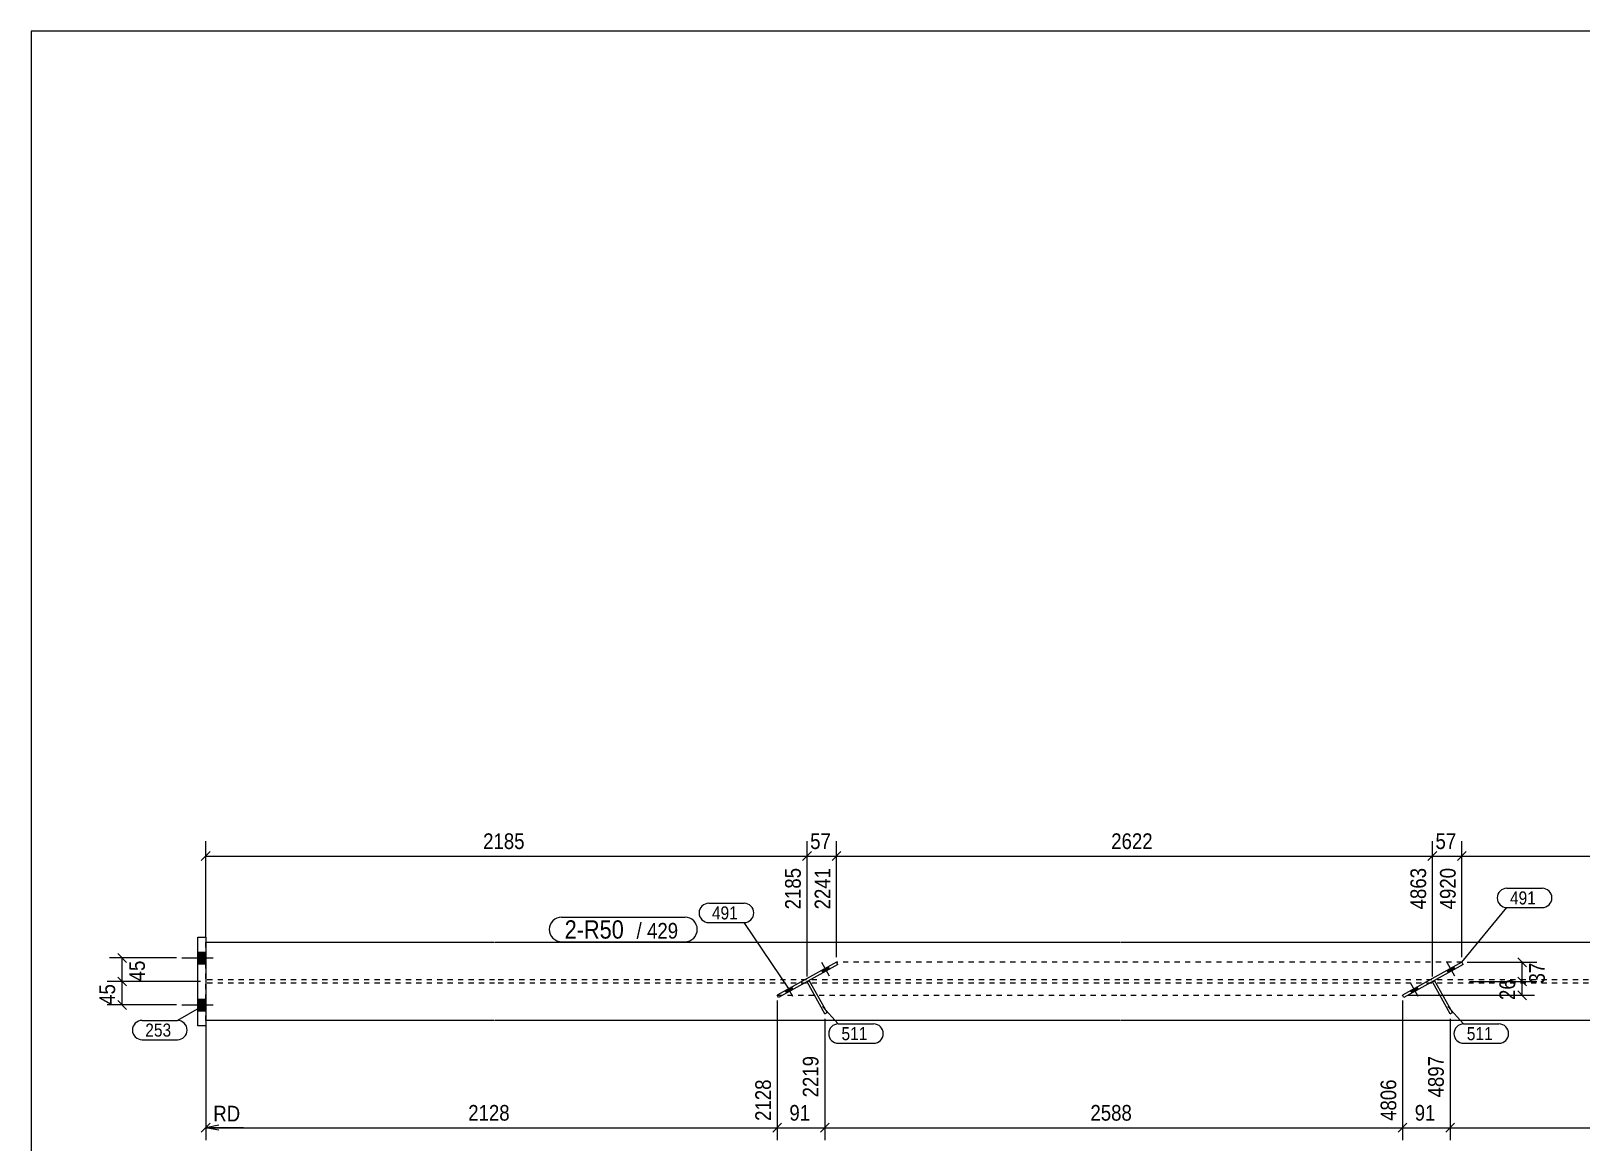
# Model space of a CAD drawing. Header units: millimetres. Extents: x 2 to 579, y 1 to 405.
# Drawn here: x 5 to 301.9, y 192.1 to 405 of the extents above; entities that cross this region are included whole.
import ezdxf

# ---------------------------------------------------------------- set-up
doc = ezdxf.new("R2010")
doc.units = ezdxf.units.MM
doc.linetypes.add('XKITLINE00', pattern=[0])
doc.linetypes.add('XKITLINE01', pattern=[4, 1, -1, 1, -1])
for name, color, linetype, lineweight in [('Bolt', 3, 'Continuous', 0), ('Dimensions', 7, 'Continuous', 0), ('DrawingSheet', 5, 'Continuous', 0), ('GraphicObject', 6, 'Continuous', 0), ('Part', 2, 'Continuous', 0), ('PartMark', 7, 'Continuous', 0)]:
    doc.layers.add(name, color=color, linetype=linetype, lineweight=lineweight)
doc.styles.add('ARIAL', font='ARIAL.TTF')

# ---------------------------------------------------------------- blocks, each defined once
blk = doc.blocks.new('*A13')
at = {"layer": 'Bolt'}
for points in [[(38.45, 226.45), (36.95, 226.45), (36.95, 228.65), (38.45, 228.65)], [(38.45, 226.45), (36.95, 226.45), (36.95, 228.65), (38.45, 228.65)], [(38.45, 226.45), (36.95, 226.45), (36.95, 228.65), (38.45, 228.65)], [(38.45, 217.45), (36.95, 217.45), (36.95, 219.65), (38.45, 219.65)], [(38.45, 217.45), (36.95, 217.45), (36.95, 219.65), (38.45, 219.65)], [(38.45, 217.45), (36.95, 217.45), (36.95, 219.65), (38.45, 219.65)]]:
    blk.add_hatch(color=3, dxfattribs=at).paths.add_polyline_path(points, flags=17)
at = {"layer": 'Bolt', "color": 3, "linetype": 'XKITLINE00', "lineweight": 0}
for p, q in [((36.95, 228.65), (38.45, 228.65)), ((36.95, 228.65), (38.45, 228.65)), ((36.95, 228.65), (38.45, 228.65)), ((33.85, 227.55), (39.85, 227.55)), ((33.85, 227.55), (39.85, 227.55)), ((33.85, 227.55), (39.85, 227.55)), ((36.95, 226.45), (38.45, 226.45)), ((36.95, 226.45), (38.45, 226.45)), ((36.95, 226.45), (38.45, 226.45)), ((33.85, 218.55), (39.85, 218.55)), ((33.85, 218.55), (39.85, 218.55)), ((33.85, 218.55), (39.85, 218.55)), ((36.95, 219.65), (38.45, 219.65)), ((36.95, 219.65), (38.45, 219.65)), ((36.95, 219.65), (38.45, 219.65)), ((36.95, 217.45), (38.45, 217.45)), ((36.95, 217.45), (38.45, 217.45)), ((36.95, 217.45), (38.45, 217.45))]:
    blk.add_line(p, q, dxfattribs=at)
blk = doc.blocks.new('*A14')
at = {"layer": 'Bolt'}
for points in [[(276.37, 224.72), (276.13, 225.16), (277.35, 225.84), (277.59, 225.4)], [(276.37, 224.72), (276.13, 225.16), (277.35, 225.84), (277.59, 225.4)], [(269.38, 220.84), (269.13, 221.28), (270.36, 221.96), (270.6, 221.52)], [(269.38, 220.84), (269.13, 221.28), (270.36, 221.96), (270.6, 221.52)]]:
    blk.add_hatch(color=3, dxfattribs=at).paths.add_polyline_path(points, flags=17)
at = {"layer": 'Bolt', "color": 3, "linetype": 'XKITLINE00', "lineweight": 0}
for p, q in [((277.55, 224.05), (276.09, 226.67)), ((277.55, 224.05), (276.09, 226.67)), ((277.59, 225.4), (277.35, 225.84)), ((277.59, 225.4), (277.35, 225.84)), ((270.55, 220.17), (269.09, 222.79)), ((270.55, 220.17), (269.09, 222.79)), ((276.37, 224.72), (276.13, 225.16)), ((276.37, 224.72), (276.13, 225.16)), ((269.38, 220.84), (269.13, 221.28)), ((269.38, 220.84), (269.13, 221.28)), ((270.6, 221.52), (270.36, 221.96)), ((270.6, 221.52), (270.36, 221.96))]:
    blk.add_line(p, q, dxfattribs=at)
blk = doc.blocks.new('*A15')
at = {"layer": 'Bolt'}
for points in [[(156.66, 224.72), (156.42, 225.16), (157.64, 225.84), (157.89, 225.4)], [(156.66, 224.72), (156.42, 225.16), (157.64, 225.84), (157.89, 225.4)], [(149.67, 220.84), (149.42, 221.28), (150.65, 221.96), (150.89, 221.52)], [(149.67, 220.84), (149.42, 221.28), (150.65, 221.96), (150.89, 221.52)]]:
    blk.add_hatch(color=3, dxfattribs=at).paths.add_polyline_path(points, flags=17)
at = {"layer": 'Bolt', "color": 3, "linetype": 'XKITLINE00', "lineweight": 0}
for p, q in [((157.84, 224.05), (156.38, 226.67)), ((157.84, 224.05), (156.38, 226.67)), ((157.89, 225.4), (157.64, 225.84)), ((157.89, 225.4), (157.64, 225.84)), ((150.84, 220.17), (149.39, 222.79)), ((150.84, 220.17), (149.39, 222.79)), ((156.66, 224.72), (156.42, 225.16)), ((156.66, 224.72), (156.42, 225.16)), ((149.67, 220.84), (149.42, 221.28)), ((149.67, 220.84), (149.42, 221.28)), ((150.89, 221.52), (150.65, 221.96)), ((150.89, 221.52), (150.65, 221.96))]:
    blk.add_line(p, q, dxfattribs=at)
blk = doc.blocks.new('*A16')
at = {"layer": 'Part', "color": 2, "linetype": 'XKITLINE00', "lineweight": 0}
for p, q in [((38.45, 230.55), (93.75, 230.55)), ((93.85, 230.55), (213.46, 230.55)), ((213.56, 230.55), (333.17, 230.55)), ((93.75, 215.55), (38.45, 215.55)), ((213.46, 215.55), (93.85, 215.55)), ((333.17, 215.55), (213.56, 215.55))]:
    blk.add_line(p, q, dxfattribs=at)
at = {"layer": 'Part', "color": 7, "linetype": 'XKITLINE01', "lineweight": 0}
for p, q in [((38.45, 215.55), (38.45, 230.55)), ((93.75, 223.38), (38.45, 223.38)), ((93.75, 222.73), (38.45, 222.73)), ((213.46, 223.38), (93.85, 223.38)), ((213.46, 222.73), (93.85, 222.73)), ((333.17, 223.38), (213.56, 223.38)), ((333.17, 222.73), (213.56, 222.73))]:
    blk.add_line(p, q, dxfattribs=at)
blk = doc.blocks.new('*A18')
at = {"layer": 'Part', "color": 2, "linetype": 'XKITLINE00', "lineweight": 0}
for p, q in [((36.95, 231.55), (38.45, 231.55)), ((36.95, 214.55), (36.95, 231.55)), ((38.45, 231.55), (38.45, 214.55)), ((38.45, 214.55), (36.95, 214.55))]:
    blk.add_line(p, q, dxfattribs=at)
blk = doc.blocks.new('*A19')
at = {"layer": 'Part', "color": 2, "linetype": 'XKITLINE00', "lineweight": 0}
for p, q in [((278.93, 226.71), (267.56, 220.4)), ((279.17, 226.28), (267.8, 219.97)), ((279.17, 226.28), (278.93, 226.71)), ((267.8, 219.97), (267.56, 220.4))]:
    blk.add_line(p, q, dxfattribs=at)
blk = doc.blocks.new('*A20')
at = {"layer": 'Part', "color": 7, "linetype": 'XKITLINE01', "lineweight": 0}
blk.add_line((273.27, 223), (273.7, 223.24), dxfattribs=at)
at = {"layer": 'Part', "color": 2, "linetype": 'XKITLINE00', "lineweight": 0}
for p, q in [((276.66, 216.88), (273.27, 223)), ((277.1, 217.12), (273.7, 223.24)), ((276.66, 216.88), (277.1, 217.12))]:
    blk.add_line(p, q, dxfattribs=at)
blk = doc.blocks.new('*A21')
at = {"layer": 'Part', "color": 2, "linetype": 'XKITLINE00', "lineweight": 0}
for p, q in [((159.22, 226.71), (147.85, 220.4)), ((159.46, 226.28), (148.09, 219.97)), ((159.46, 226.28), (159.22, 226.71)), ((148.09, 219.97), (147.85, 220.4))]:
    blk.add_line(p, q, dxfattribs=at)
blk = doc.blocks.new('*A22')
at = {"layer": 'Part', "color": 7, "linetype": 'XKITLINE01', "lineweight": 0}
blk.add_line((153.56, 223), (153.99, 223.24), dxfattribs=at)
at = {"layer": 'Part', "color": 2, "linetype": 'XKITLINE00', "lineweight": 0}
for p, q in [((156.95, 216.88), (153.56, 223)), ((157.39, 217.12), (153.99, 223.24)), ((156.95, 216.88), (157.39, 217.12))]:
    blk.add_line(p, q, dxfattribs=at)
blk = doc.blocks.new('*A23')
at = {"layer": 'GraphicObject', "color": 1, "linetype": 'XKITLINE01', "lineweight": 0}
for p, q in [((213.46, 226.71), (159.22, 226.71)), ((278.93, 226.71), (213.56, 226.71))]:
    blk.add_line(p, q, dxfattribs=at)
blk = doc.blocks.new('*A24')
at = {"layer": 'GraphicObject', "color": 1, "linetype": 'XKITLINE01', "lineweight": 0}
for p, q in [((147.85, 220.4), (213.46, 220.4)), ((213.56, 220.4), (267.56, 220.4))]:
    blk.add_line(p, q, dxfattribs=at)
blk = doc.blocks.new('*A25')
at = {"layer": 'DrawingSheet', "color": 5, "linetype": 'XKITLINE00', "lineweight": 0}
for p, q in [((579, 405), (5, 405)), ((5, 405), (5, 5))]:
    blk.add_line(p, q, dxfattribs=at)
blk = doc.blocks.new('*A57')
at = {"layer": 'Dimensions', "color": 7, "linetype": 'XKITLINE00', "lineweight": 0}
for p, q in [((280.4, 223.05), (292.85, 223.05)), ((289.6, 223.9), (291.3, 222.2)), ((290.45, 220.4), (290.45, 223.05)), ((268.56, 220.4), (292.85, 220.4)), ((289.6, 221.25), (291.3, 219.56))]:
    blk.add_line(p, q, dxfattribs=at)
at = {"layer": 'Dimensions', "color": 3}
for p in [(290.45, 223.05), (290.45, 220.4)]:
    blk.add_point(p, dxfattribs=at)
at = {"layer": 'Dimensions', "color": 3, "style": 'ARIAL', "width": 0.85}
blk.add_text('26', height=3, rotation=90.0002, dxfattribs=at).set_placement((289.1, 219.5))
blk = doc.blocks.new('*A58')
at = {"layer": 'Dimensions', "color": 7, "linetype": 'XKITLINE00', "lineweight": 0}
for p, q in [((279.93, 226.71), (293.3, 226.71)), ((289.6, 227.56), (291.3, 225.86)), ((290.45, 223.05), (290.45, 226.71)), ((280.4, 223.05), (293.3, 223.05)), ((289.6, 223.9), (291.3, 222.2))]:
    blk.add_line(p, q, dxfattribs=at)
at = {"layer": 'Dimensions', "color": 3}
for p in [(290.45, 226.71), (290.45, 223.05)]:
    blk.add_point(p, dxfattribs=at)
at = {"layer": 'Dimensions', "color": 3, "style": 'ARIAL', "width": 0.85}
blk.add_text('37', height=3, rotation=90.0002, dxfattribs=at).set_placement((294.8, 222.66))
blk = doc.blocks.new('*A59')
at = {"layer": 'Dimensions', "color": 7, "linetype": 'XKITLINE00', "lineweight": 0}
for p, q in [((38.45, 231.55), (38.45, 249.9)), ((153.56, 224), (153.56, 249.9)), ((39.3, 247.9), (37.6, 246.2)), ((38.45, 247.05), (153.56, 247.05)), ((154.41, 247.9), (152.71, 246.2))]:
    blk.add_line(p, q, dxfattribs=at)
at = {"layer": 'Dimensions', "color": 3}
for p in [(38.45, 247.05), (153.56, 247.05)]:
    blk.add_point(p, dxfattribs=at)
at = {"layer": 'Dimensions', "color": 3, "style": 'ARIAL', "width": 0.85}
blk.add_text('2185', height=3, dxfattribs=at).set_placement((91.55, 248.4))
blk.add_text('2185', height=3, rotation=90.0002, dxfattribs=at).set_placement((152.36, 236.85))
blk = doc.blocks.new('*A60')
at = {"layer": 'Dimensions', "color": 7, "linetype": 'XKITLINE00', "lineweight": 0}
for p, q in [((153.56, 224), (153.56, 249.9)), ((159.22, 227.71), (159.22, 249.9)), ((154.41, 247.9), (152.71, 246.2)), ((153.56, 247.05), (159.22, 247.05)), ((160.06, 247.9), (158.37, 246.2))]:
    blk.add_line(p, q, dxfattribs=at)
at = {"layer": 'Dimensions', "color": 3}
for p in [(153.56, 247.05), (159.22, 247.05)]:
    blk.add_point(p, dxfattribs=at)
at = {"layer": 'Dimensions', "color": 3, "style": 'ARIAL', "width": 0.85}
blk.add_text('57', height=3, dxfattribs=at).set_placement((154.16, 248.4))
blk.add_text('2241', height=3, rotation=90.0002, dxfattribs=at).set_placement((158.02, 236.85))
blk = doc.blocks.new('*A61')
at = {"layer": 'Dimensions', "color": 7, "linetype": 'XKITLINE00', "lineweight": 0}
for p, q in [((159.22, 227.71), (159.22, 249.9)), ((273.27, 224), (273.27, 249.9)), ((160.06, 247.9), (158.37, 246.2)), ((159.22, 247.05), (273.27, 247.05)), ((274.11, 247.9), (272.42, 246.2))]:
    blk.add_line(p, q, dxfattribs=at)
at = {"layer": 'Dimensions', "color": 3}
for p in [(159.22, 247.05), (273.27, 247.05)]:
    blk.add_point(p, dxfattribs=at)
at = {"layer": 'Dimensions', "color": 3, "style": 'ARIAL', "width": 0.85}
blk.add_text('2622', height=3, dxfattribs=at).set_placement((211.79, 248.4))
blk.add_text('4863', height=3, rotation=90.0002, dxfattribs=at).set_placement((272.07, 236.85))
blk = doc.blocks.new('*A62')
at = {"layer": 'Dimensions', "color": 7, "linetype": 'XKITLINE00', "lineweight": 0}
for p, q in [((273.27, 224), (273.27, 249.9)), ((278.93, 227.71), (278.93, 249.9)), ((274.11, 247.9), (272.42, 246.2)), ((273.27, 247.05), (278.93, 247.05)), ((279.77, 247.9), (278.08, 246.2))]:
    blk.add_line(p, q, dxfattribs=at)
at = {"layer": 'Dimensions', "color": 3}
for p in [(273.27, 247.05), (278.93, 247.05)]:
    blk.add_point(p, dxfattribs=at)
at = {"layer": 'Dimensions', "color": 3, "style": 'ARIAL', "width": 0.85}
blk.add_text('57', height=3, dxfattribs=at).set_placement((273.87, 248.4))
blk.add_text('4920', height=3, rotation=90.0002, dxfattribs=at).set_placement((277.73, 236.85))
blk = doc.blocks.new('*A63')
at = {"layer": 'Dimensions', "color": 7, "linetype": 'XKITLINE00', "lineweight": 0}
for p, q in [((278.93, 227.71), (278.93, 249.9)), ((388.57, 231.55), (388.57, 249.9)), ((279.77, 247.9), (278.08, 246.2)), ((278.93, 247.05), (388.57, 247.05)), ((389.42, 247.9), (387.72, 246.2))]:
    blk.add_line(p, q, dxfattribs=at)
at = {"layer": 'Dimensions', "color": 3}
for p in [(278.93, 247.05), (388.57, 247.05)]:
    blk.add_point(p, dxfattribs=at)
at = {"layer": 'Dimensions', "color": 3, "style": 'ARIAL', "width": 0.85}
blk.add_text('2313', height=3, dxfattribs=at).set_placement((329.3, 248.4))
blk.add_text('7233', height=3, rotation=90.0002, dxfattribs=at).set_placement((387.37, 236.85))
blk = doc.blocks.new('*A64')
at = {"layer": 'Dimensions', "color": 7, "linetype": 'XKITLINE00', "lineweight": 0}
for p, q in [((147.85, 219.4), (147.85, 192.65)), ((38.45, 214.55), (38.45, 192.65)), ((38.45, 214.55), (38.45, 192.65)), ((39.3, 195.9), (37.6, 194.2)), ((40.95, 195.55), (38.45, 195.05)), ((38.45, 195.05), (147.85, 195.05)), ((40.95, 194.55), (38.45, 195.05)), ((45.67, 195.05), (38.45, 195.05)), ((148.7, 195.9), (147, 194.2))]:
    blk.add_line(p, q, dxfattribs=at)
at = {"layer": 'Dimensions', "color": 3}
for p in [(38.45, 195.05), (147.85, 195.05)]:
    blk.add_point(p, dxfattribs=at)
at = {"layer": 'Dimensions', "color": 7}
blk.add_point((38.45, 195.05), dxfattribs=at)
at = {"layer": 'Dimensions', "color": 3, "style": 'ARIAL', "width": 0.85}
blk.add_text('2128', height=3, rotation=90.0002, dxfattribs=at).set_placement((146.65, 196.35))
for s, p in [('RD', (39.89, 196.25)), ('2128', (88.7, 196.4))]:
    blk.add_text(s, height=3, dxfattribs=at).set_placement(p)
blk = doc.blocks.new('*A65')
at = {"layer": 'Dimensions', "color": 7, "linetype": 'XKITLINE00', "lineweight": 0}
for p, q in [((147.85, 219.4), (147.85, 192.65)), ((156.95, 215.88), (156.95, 192.65)), ((148.7, 195.9), (147, 194.2)), ((147.85, 195.05), (156.95, 195.05)), ((157.8, 195.9), (156.11, 194.2))]:
    blk.add_line(p, q, dxfattribs=at)
at = {"layer": 'Dimensions', "color": 3}
for p in [(147.85, 195.05), (156.95, 195.05)]:
    blk.add_point(p, dxfattribs=at)
at = {"layer": 'Dimensions', "color": 3, "style": 'ARIAL', "width": 0.85}
blk.add_text('2219', height=3, rotation=90.0002, dxfattribs=at).set_placement((155.75, 200.85))
blk.add_text('91', height=3, dxfattribs=at).set_placement((150.18, 196.4))
blk = doc.blocks.new('*A66')
at = {"layer": 'Dimensions', "color": 7, "linetype": 'XKITLINE00', "lineweight": 0}
for p, q in [((267.56, 219.4), (267.56, 192.65)), ((156.95, 215.88), (156.95, 192.65)), ((157.8, 195.9), (156.11, 194.2)), ((156.95, 195.05), (267.56, 195.05)), ((268.41, 195.9), (266.71, 194.2))]:
    blk.add_line(p, q, dxfattribs=at)
at = {"layer": 'Dimensions', "color": 3}
for p in [(156.95, 195.05), (267.56, 195.05)]:
    blk.add_point(p, dxfattribs=at)
at = {"layer": 'Dimensions', "color": 3, "style": 'ARIAL', "width": 0.85}
blk.add_text('4806', height=3, rotation=90.0002, dxfattribs=at).set_placement((266.36, 196.35))
blk.add_text('2588', height=3, dxfattribs=at).set_placement((207.81, 196.4))
blk = doc.blocks.new('*A67')
at = {"layer": 'Dimensions', "color": 7, "linetype": 'XKITLINE00', "lineweight": 0}
for p, q in [((267.56, 219.4), (267.56, 192.65)), ((276.66, 215.88), (276.66, 192.65)), ((268.41, 195.9), (266.71, 194.2)), ((267.56, 195.05), (276.66, 195.05)), ((277.51, 195.9), (275.82, 194.2))]:
    blk.add_line(p, q, dxfattribs=at)
at = {"layer": 'Dimensions', "color": 3}
for p in [(267.56, 195.05), (276.66, 195.05)]:
    blk.add_point(p, dxfattribs=at)
at = {"layer": 'Dimensions', "color": 3, "style": 'ARIAL', "width": 0.85}
blk.add_text('4897', height=3, rotation=90.0002, dxfattribs=at).set_placement((275.46, 200.85))
blk.add_text('91', height=3, dxfattribs=at).set_placement((269.89, 196.4))
blk = doc.blocks.new('*A68')
at = {"layer": 'Dimensions', "color": 7, "linetype": 'XKITLINE00', "lineweight": 0}
for p, q in [((276.66, 215.88), (276.66, 192.65)), ((388.57, 214.55), (388.57, 192.65)), ((277.51, 195.9), (275.82, 194.2)), ((276.66, 195.05), (388.57, 195.05)), ((389.42, 195.9), (387.72, 194.2))]:
    blk.add_line(p, q, dxfattribs=at)
at = {"layer": 'Dimensions', "color": 3}
for p in [(276.66, 195.05), (388.57, 195.05)]:
    blk.add_point(p, dxfattribs=at)
at = {"layer": 'Dimensions', "color": 3, "style": 'ARIAL', "width": 0.85}
blk.add_text('7233', height=3, rotation=90.0002, dxfattribs=at).set_placement((387.37, 196.35))
blk.add_text('2335', height=3, dxfattribs=at).set_placement((328.17, 196.4))
blk = doc.blocks.new('*A69')
at = {"layer": 'Dimensions', "color": 7, "linetype": 'XKITLINE00', "lineweight": 0}
for p, q in [((37.45, 223.05), (19.6, 223.05)), ((21.6, 223.9), (23.3, 222.2)), ((22.45, 218.55), (22.45, 223.05)), ((32.85, 218.55), (19.6, 218.55)), ((21.6, 219.4), (23.3, 217.7))]:
    blk.add_line(p, q, dxfattribs=at)
at = {"layer": 'Dimensions', "color": 3}
for p in [(22.45, 223.05), (22.45, 218.55)]:
    blk.add_point(p, dxfattribs=at)
at = {"layer": 'Dimensions', "color": 3, "style": 'ARIAL', "width": 0.85}
blk.add_text('45', height=3, rotation=90.0002, dxfattribs=at).set_placement((21.1, 218.57))
blk = doc.blocks.new('*A70')
at = {"layer": 'Dimensions', "color": 7, "linetype": 'XKITLINE00', "lineweight": 0}
for p, q in [((32.85, 227.55), (20.05, 227.55)), ((21.6, 228.4), (23.3, 226.7)), ((22.45, 223.05), (22.45, 227.55)), ((37.45, 223.05), (20.05, 223.05)), ((21.6, 223.9), (23.3, 222.2))]:
    blk.add_line(p, q, dxfattribs=at)
at = {"layer": 'Dimensions', "color": 3}
for p in [(22.45, 227.55), (22.45, 223.05)]:
    blk.add_point(p, dxfattribs=at)
at = {"layer": 'Dimensions', "color": 3, "style": 'ARIAL', "width": 0.85}
blk.add_text('45', height=3, rotation=90.0002, dxfattribs=at).set_placement((26.8, 223.07))
blk = doc.blocks.new('*A73')
at = {"layer": 'PartMark', "color": 7, "linetype": 'XKITLINE00', "lineweight": 0}
for p, q in [((156.55, 218.26), (159.55, 214.91)), ((159.55, 214.91), (166.31, 214.91)), ((159.55, 211.21), (166.31, 211.21))]:
    blk.add_line(p, q, dxfattribs=at)
for centre, start, end in [((159.55, 213.06), 90, 270), ((166.31, 213.06), 270, 90)]:
    blk.add_arc(centre, 1.85, start, end, dxfattribs=at)
at = {"layer": 'PartMark', "color": 3, "style": 'ARIAL', "width": 0.85}
blk.add_text('511', height=2.5, dxfattribs=at).set_placement((160.15, 211.81))
blk = doc.blocks.new('*A74')
at = {"layer": 'PartMark', "color": 7, "linetype": 'XKITLINE00', "lineweight": 0}
for p, q in [((134.75, 238.02), (141.51, 238.02)), ((134.75, 234.32), (141.51, 234.32)), ((150.26, 221.38), (141.51, 234.32))]:
    blk.add_line(p, q, dxfattribs=at)
for centre, start, end in [((134.75, 236.17), 90, 270), ((141.51, 236.17), 270, 90)]:
    blk.add_arc(centre, 1.85, start, end, dxfattribs=at)
at = {"layer": 'PartMark', "color": 3, "style": 'ARIAL', "width": 0.85}
blk.add_text('491', height=2.5, dxfattribs=at).set_placement((135.35, 234.92))
blk = doc.blocks.new('*A75')
at = {"layer": 'PartMark', "color": 7, "linetype": 'XKITLINE00', "lineweight": 0}
for p, q in [((276.26, 218.26), (279.26, 214.91)), ((279.26, 214.91), (286.02, 214.91)), ((279.26, 211.21), (286.02, 211.21))]:
    blk.add_line(p, q, dxfattribs=at)
for centre, start, end in [((279.26, 213.06), 90, 270), ((286.02, 213.06), 270, 90)]:
    blk.add_arc(centre, 1.85, start, end, dxfattribs=at)
at = {"layer": 'PartMark', "color": 3, "style": 'ARIAL', "width": 0.85}
blk.add_text('511', height=2.5, dxfattribs=at).set_placement((279.86, 211.81))
blk = doc.blocks.new('*A76')
at = {"layer": 'PartMark', "color": 7, "linetype": 'XKITLINE00', "lineweight": 0}
for p, q in [((287.53, 240.89), (294.3, 240.89)), ((278.93, 226.71), (287.53, 237.19)), ((287.53, 237.19), (294.3, 237.19))]:
    blk.add_line(p, q, dxfattribs=at)
for centre, start, end in [((287.53, 239.04), 90, 270), ((294.3, 239.04), 270, 90)]:
    blk.add_arc(centre, 1.85, start, end, dxfattribs=at)
at = {"layer": 'PartMark', "color": 3, "style": 'ARIAL', "width": 0.85}
blk.add_text('491', height=2.5, dxfattribs=at).set_placement((288.13, 237.79))
blk = doc.blocks.new('*A77')
at = {"layer": 'PartMark', "color": 7, "linetype": 'XKITLINE00', "lineweight": 0}
for p, q in [((37.28, 217.98), (33.04, 215.59)), ((26.27, 215.59), (33.04, 215.59)), ((26.27, 211.89), (33.04, 211.89))]:
    blk.add_line(p, q, dxfattribs=at)
for centre, start, end in [((26.27, 213.74), 90, 270), ((33.04, 213.74), 270, 90)]:
    blk.add_arc(centre, 1.85, start, end, dxfattribs=at)
at = {"layer": 'PartMark', "color": 3, "style": 'ARIAL', "width": 0.85}
blk.add_text('253', height=2.5, dxfattribs=at).set_placement((26.87, 212.49))
blk = doc.blocks.new('*A79')
at = {"layer": 'PartMark', "color": 7, "linetype": 'XKITLINE00', "lineweight": 0}
for p, q in [((106.56, 235.35), (130.2, 235.35)), ((106.56, 230.65), (130.2, 230.65))]:
    blk.add_line(p, q, dxfattribs=at)
for centre, start, end in [((106.56, 233), 90, 270), ((130.2, 233), 270, 90)]:
    blk.add_arc(centre, 2.35, start, end, dxfattribs=at)
at = {"layer": 'PartMark', "color": 1, "style": 'ARIAL', "width": 0.85}
blk.add_text('2-R50', height=3.5, dxfattribs=at).set_placement((107.16, 231.25))
at = {"layer": 'PartMark', "color": 3, "style": 'ARIAL', "width": 0.85}
for s, p in [('/', (120.92, 231.25)), ('429', (122.93, 231.25))]:
    blk.add_text(s, height=3, dxfattribs=at).set_placement(p)

msp = doc.modelspace()

# ---------------------------------------------------------------- block references
at = {"lineweight": 0}
for name in ['*A25', '*A59', '*A60', '*A61', '*A62', '*A63', '*A76', '*A74', '*A79', '*A13', '*A18', '*A70', '*A21', '*A15', '*A23', '*A19', '*A14', '*A58', '*A69', '*A22', '*A57', '*A20', '*A24', '*A77', '*A64', '*A65', '*A66', '*A73', '*A67', '*A75', '*A68']:
    msp.add_blockref(name, (0, 0), dxfattribs=at)
at = {"layer": 'Part', "lineweight": 0}
msp.add_blockref('*A16', (0, 0), dxfattribs=at)

doc.saveas('drawing.dxf')
